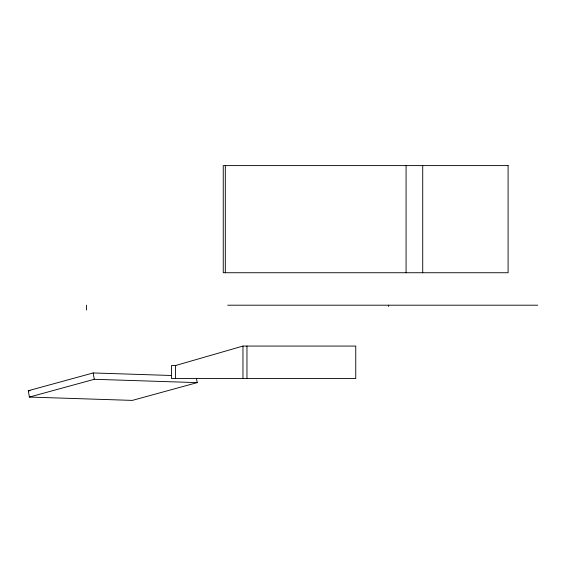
<?xml version="1.0" encoding="UTF-8"?>
<svg xmlns="http://www.w3.org/2000/svg" width="566" height="566" viewBox="0 0 566 566"><rect width="100%" height="100%" fill="white"/><g stroke="black" fill="none" stroke-linecap="round" stroke-linejoin="round"><path stroke-width="0.85" d="M175.87 365.544L171.484 365.544L171.484 378.534L355.752 378.534L355.752 346.067L242.956 346.067L175.488 365.544L175.488 378.534M196.529 378.661L197.209 382.623L132.317 400.395L29.397 397.063L28.3 390.724L93.192 372.952L171.484 375.491M29.397 397.063L94.289 379.291L197.209 382.623M227.716 305.201L537.7 305.201M28.3 390.724L30.062 390.781M93.192 372.952L94.289 379.291M422.724 165.605L422.724 272.734M406.077 165.605L406.077 272.734M388.637 305.201L388.637 306.496M246.967 346.067L246.967 378.534M242.956 346.067L242.956 378.534M225.318 165.605L225.318 272.734M86.442 305.201L86.442 310.069M508.098 165.605L223.245 165.605L223.245 272.734L508.098 272.734L508.098 165.605"/></g></svg>
